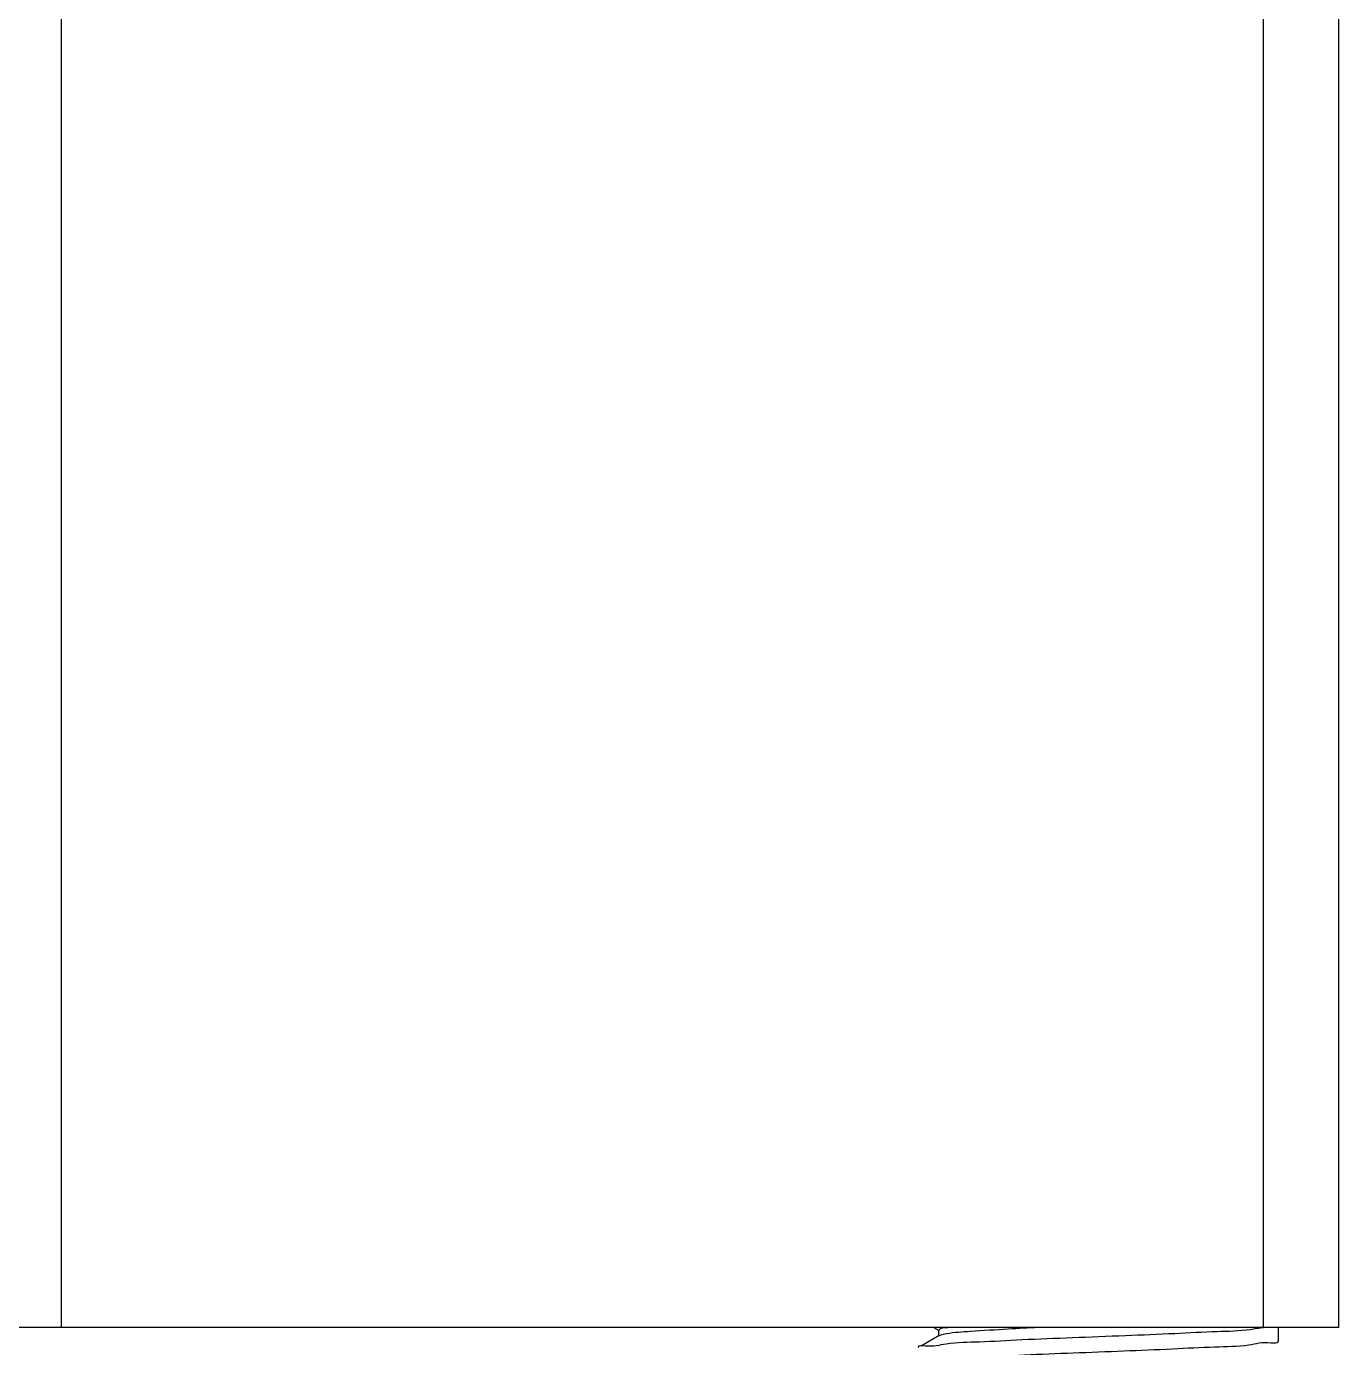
# Model space of a CAD drawing. Extents: x 69728788 to 150676229, y 20327566 to 43663798.
# Drawn here: x 75458297.1 to 75458495.8, y 20763678 to 20763878.1 of the extents above; entities that cross this region are included whole.
import ezdxf

# ---------------------------------------------------------------- set-up
doc = ezdxf.new("R2010")
doc.units = 0
doc.header["$LTSCALE"] = 1000
doc.header["$MEASUREMENT"] = 0
doc.layers.get('0').update_dxf_attribs({"linetype": 'CONTINUOUS'})
doc.layers.add('02___PRT_ALL_AXES', color=7, linetype='CONTINUOUS')

msp = doc.modelspace()

# ---------------------------------------------------------------- linework, layer by layer
at = {"color": 0, "linetype": 'Continuous'}
for p, q in [((75458302.42, 20763680.99), (75458302.42, 20764955.34)), ((75458484.47, 20763680.99), (75458484.47, 20764955.34)), ((75458495.85, 20764955.34), (75458495.85, 20763680.99)), ((75458495.85, 20763680.99), (75458291.04, 20763680.99)), ((75458434.57, 20763680.99), (75458435.36, 20763680.53)), ((75458435.28, 20763680.62), (75458435.28, 20763679.71)), ((75458435.36, 20763679.79), (75458432.77, 20763678.29)), ((75458435.47, 20763679.81), (75458435.37, 20763679.77)), ((75458486.68, 20763678.95), (75458486.74, 20763679.02))]:
    msp.add_line(p, q, dxfattribs=at)
for points, start_tangent, end_tangent in [([(75458436.77, 20763681.01), (75458436.47, 20763680.96), (75458435.29, 20763680.61)], (-0.985422, -0.17013), (-0.443944, -0.896054)), ([(75458450.36, 20763681), (75458445.81, 20763680.76), (75458440.11, 20763680.4), (75458436.47, 20763680.05), (75458435.47, 20763679.81)], (-0.998958, -0.045637), (-0.937745, -0.347324)), ([(75458482.48, 20763680.68), (75458477.45, 20763680.37), (75458471.03, 20763680.07), (75458463.59, 20763679.76), (75458455.53, 20763679.44), (75458447.89, 20763679.12), (75458441.43, 20763678.81), (75458436.42, 20763678.5)], (-0.989075, -0.147412), (-0.989121, -0.147102)), ([(75458484.47, 20763680.97), (75458482.48, 20763680.68)], (-0.99716, -0.075317), (-0.989075, -0.147412)), ([(75458436.42, 20763678.5), (75458433.23, 20763678.19), (75458432.14, 20763677.98)], (-0.989121, -0.147102), (-0.307287, -0.951617)), ([(75458436.65, 20763676.24), (75458441.82, 20763676.55), (75458448.25, 20763676.86), (75458455.66, 20763677.17), (75458463.29, 20763677.47), (75458470.7, 20763677.78), (75458477.11, 20763678.08), (75458482.25, 20763678.39)], (0.989285, 0.145996), (0.989281, 0.146022)), ([(75458482.25, 20763678.39), (75458485.61, 20763678.71), (75458486.73, 20763678.93)], (0.989281, 0.146022), (0.294052, 0.955789))]:
    msp.add_spline(points, degree=3, dxfattribs=dict(at, start_tangent=start_tangent, end_tangent=end_tangent))
at = {"layer": '02___PRT_ALL_AXES', "color": 0, "linetype": 'Continuous'}
msp.add_line((75458486.74, 20763679.02), (75458486.74, 20763680.99), dxfattribs=at)

doc.saveas('drawing.dxf')
